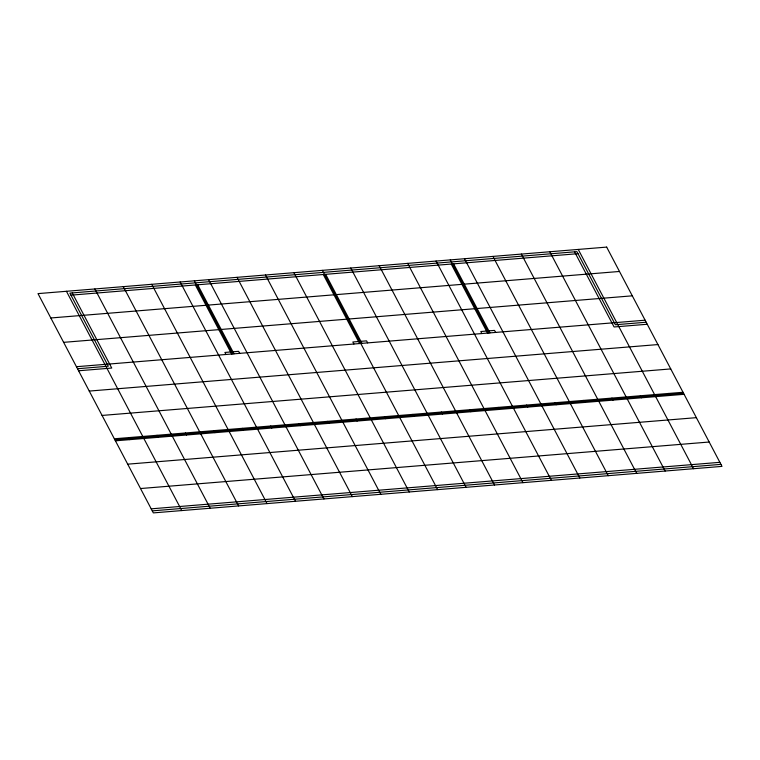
<?xml version="1.0" encoding="UTF-8"?>
<svg xmlns="http://www.w3.org/2000/svg" width="760" height="760" viewBox="0 0 760 760"><rect width="100%" height="100%" fill="white"/><g stroke="black" fill="none" stroke-linecap="round" stroke-linejoin="round"><path stroke-width="1.14" d="M70.936 295.155L578.008 253.678M50.816 317.974L619.486 271.462M63.631 342.342L632.301 295.83M230.575 351.984L224.884 352.45L225.957 354.483M232.94 351.794L238.63 351.329L239.695 353.352M358.53 341.515L352.839 341.981L353.903 344.014M360.895 341.325L366.586 340.86L367.65 342.893M486.476 331.056L480.795 331.522L481.859 333.545M488.851 330.856L494.532 330.391L495.606 332.424M76.447 366.709L645.116 320.197M77.51 368.742L108.309 366.215L69.872 293.123L576.935 251.645L615.381 324.748L646.181 322.231M78.574 370.766L111.748 368.058L72.238 292.933M647.254 324.254L614.08 326.971L574.569 251.845M89.252 391.077L657.932 344.565M102.068 415.435L670.747 368.923M114.352 438.786L683.021 392.274M114.883 439.802L683.553 393.291M115.415 440.819L684.095 394.307M127.699 464.17L696.369 417.658M140.514 488.537L709.184 442.026M151.192 508.839L719.862 462.327M152.256 510.872L720.936 464.36M668.809 393.442L669.873 395.466M578.236 249.422L693.567 468.711M640.376 395.76L641.44 397.793M549.803 251.75L665.133 471.038M611.942 398.088L613.006 400.121M521.369 254.077L636.7 473.366M583.509 400.416L584.573 402.448M492.936 256.405L608.266 475.693M555.075 402.743L556.139 404.776M464.502 258.733L579.832 478.012M453.606 263.853L489.915 332.889M450.291 259.892L488.728 332.984M526.642 405.07L527.706 407.094M451.24 264.052L487.55 333.079M436.069 261.05L551.399 480.339M498.208 407.388L499.272 409.421M407.635 263.378L522.966 482.666M469.775 409.716L470.839 411.749M379.202 265.705L494.532 484.994M441.341 412.043L442.405 414.077M350.769 268.033L466.099 487.322M412.908 414.371L413.972 416.404M325.66 274.322L361.959 343.358M322.335 270.36L437.665 489.639M323.285 274.512L359.594 343.548M384.474 416.698L385.538 418.722M293.901 272.678L409.231 491.967M356.041 419.016L357.105 421.049M265.468 275.006L380.798 494.294M327.608 421.344L328.672 423.377M237.034 277.334L352.365 496.622M299.174 423.671L300.238 425.704M208.601 279.661L323.931 498.95M197.704 284.781L234.013 353.818M194.389 280.82L232.826 353.913M270.74 425.999L271.805 428.032M195.339 284.981L231.638 354.017M180.167 281.988L295.498 501.267M242.307 428.327L243.371 430.35M151.734 284.306L267.064 503.595M213.873 430.644L214.938 432.677M123.3 286.634L238.63 505.922M185.44 432.972L186.504 435.005M94.867 288.962L210.197 508.25M157.006 435.299L158.07 437.332M66.434 291.289L181.763 510.578M128.573 437.627L129.637 439.66M606.67 247.105L38 293.616L153.33 512.895L722 466.383L606.67 247.105"/></g></svg>
